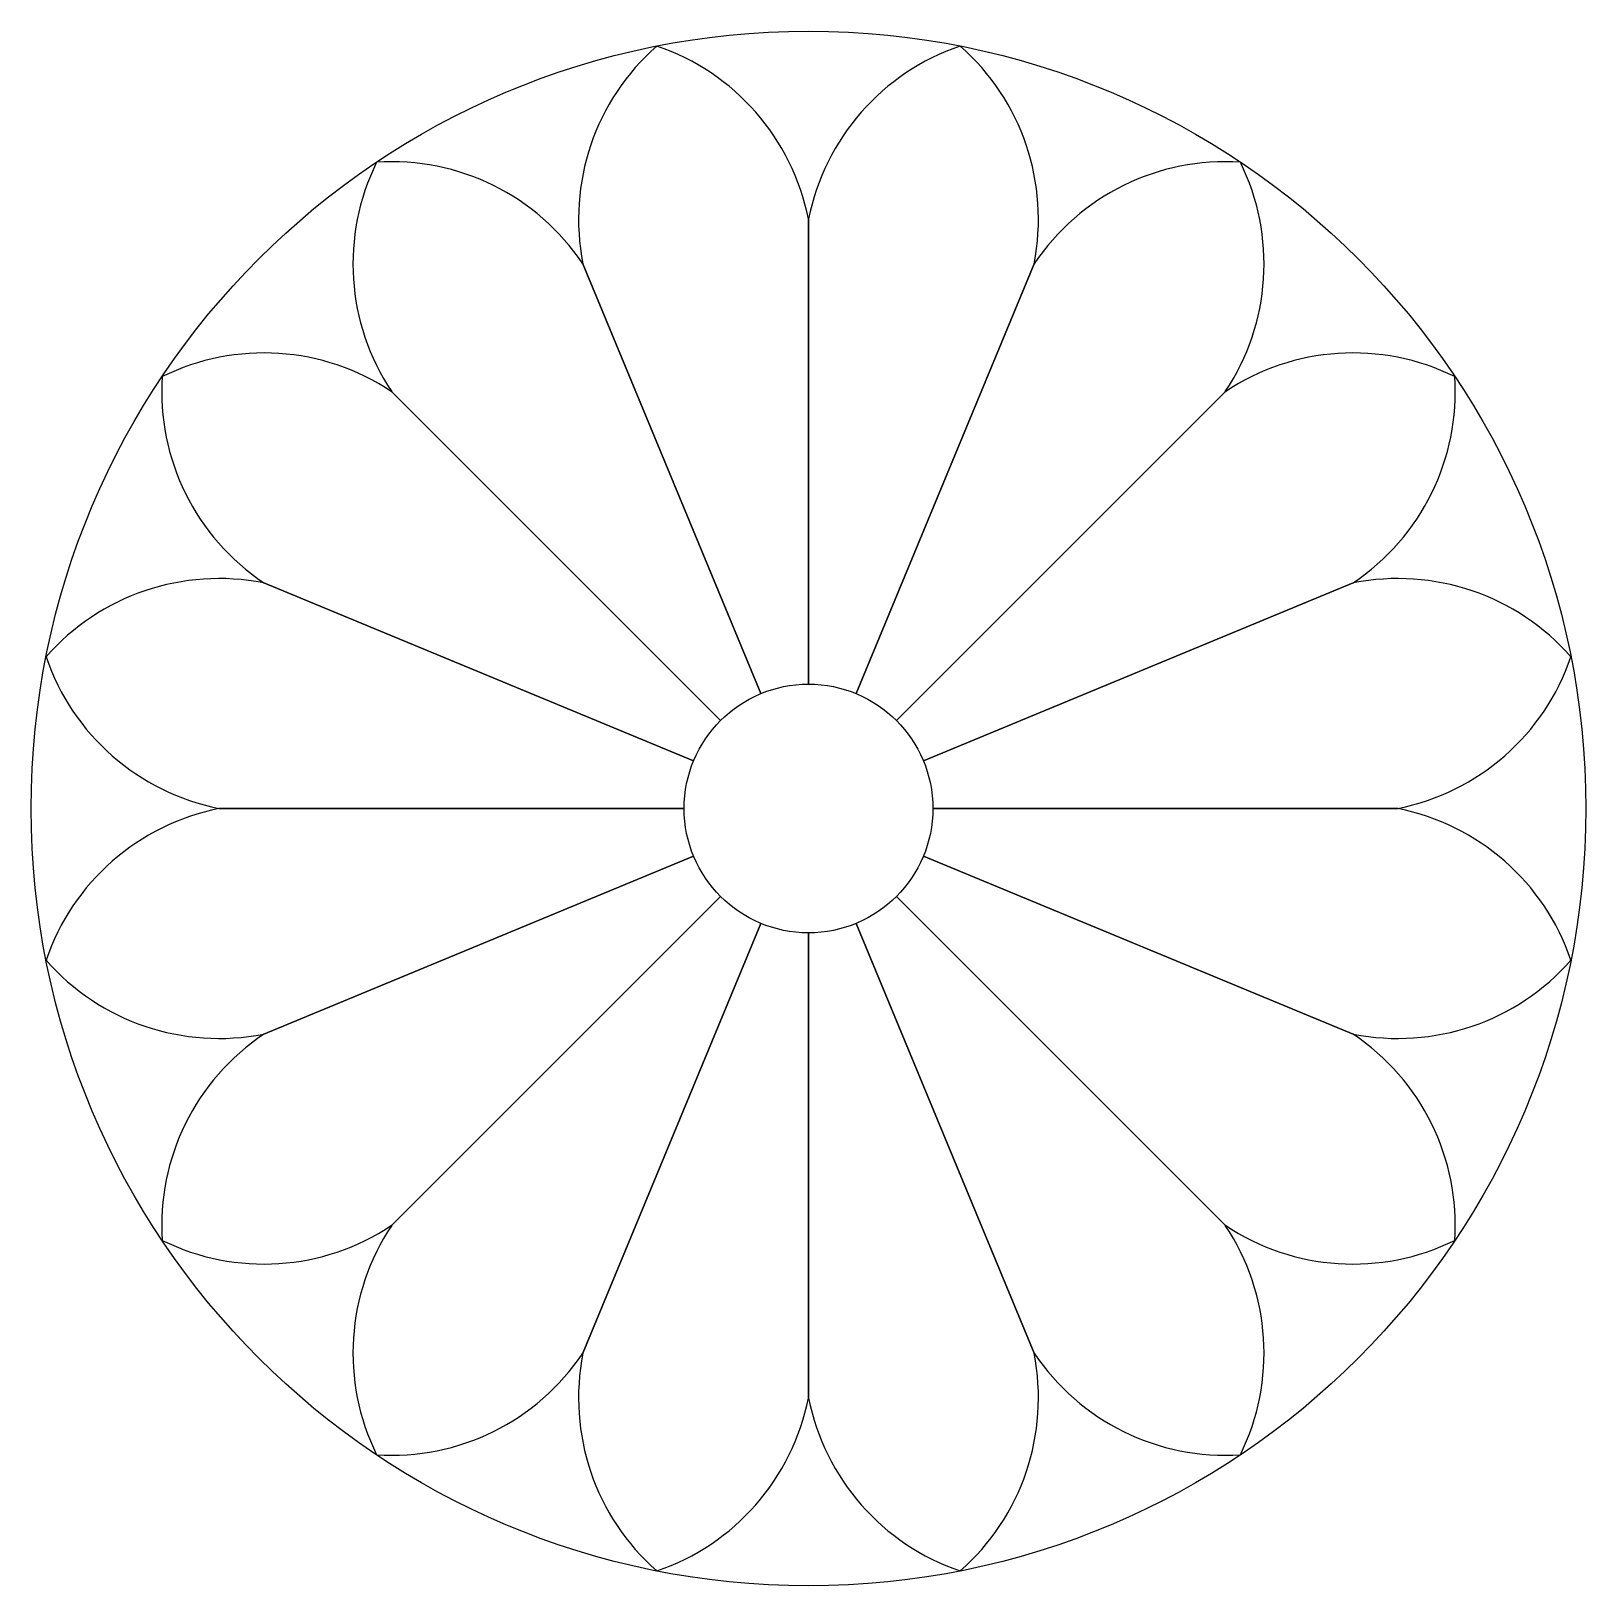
# Model space of a CAD drawing. Extents: x -50 to 50, y -50 to 50.
import ezdxf

# ---------------------------------------------------------------- set-up
doc = ezdxf.new("R2010")
doc.units = 0
doc.layers.add('MODELSKETCH_VISIBLE', color=7, linetype='CONTINUOUS')

msp = doc.modelspace()

# ---------------------------------------------------------------- linework, layer by layer
at = {"layer": 'MODELSKETCH_VISIBLE'}
for p, q in [((0, 8), (0, 37.92)), ((0, 37.92), (0, 8)), ((-3.06, 7.39), (-14.51, 35.03)), ((-14.51, 35.03), (-3.06, 7.39)), ((14.51, 35.03), (3.06, 7.39)), ((3.06, 7.39), (14.51, 35.03)), ((-5.66, 5.66), (-26.81, 26.81)), ((-26.81, 26.81), (-5.66, 5.66)), ((26.81, 26.81), (5.66, 5.66)), ((5.66, 5.66), (26.81, 26.81)), ((-35.03, 14.51), (-7.39, 3.06)), ((-7.39, 3.06), (-35.03, 14.51)), ((35.03, 14.51), (7.39, 3.06)), ((7.39, 3.06), (35.03, 14.51)), ((-8, 0), (-37.92, 0)), ((-37.92, 0), (-8, 0)), ((37.92, 0), (8, 0)), ((8, 0), (37.92, 0)), ((-35.03, -14.51), (-7.39, -3.06)), ((-7.39, -3.06), (-35.03, -14.51)), ((7.39, -3.06), (35.03, -14.51)), ((35.03, -14.51), (7.39, -3.06)), ((-26.81, -26.81), (-5.66, -5.66)), ((-5.66, -5.66), (-26.81, -26.81)), ((5.66, -5.66), (26.81, -26.81)), ((26.81, -26.81), (5.66, -5.66)), ((-3.06, -7.39), (-14.51, -35.03)), ((-14.51, -35.03), (-3.06, -7.39)), ((0, -37.92), (0, -8)), ((0, -8), (0, -37.92)), ((14.51, -35.03), (3.06, -7.39)), ((3.06, -7.39), (14.51, -35.03))]:
    msp.add_line(p, q, dxfattribs=at)
for radius in [50, 8]:
    msp.add_circle((0, 0), radius, dxfattribs=at)
for centre, start, end in [((0, 37.92), 131.25, 191.25), ((-14.51, 35.03), 11.25, 71.25), ((14.51, 35.03), 108.75, 168.75), ((0, 37.92), 348.75, 48.75), ((-14.51, 35.03), 153.75, 213.75), ((-26.81, 26.81), 33.75, 93.75), ((26.81, 26.81), 86.25, 146.25), ((14.51, 35.03), 326.25, 26.25), ((-35.03, 14.51), 56.25, 116.25), ((35.03, 14.51), 63.75, 123.75), ((-26.81, 26.81), 176.25, 236.25), ((26.81, 26.81), 303.75, 3.75), ((-37.92, 0), 78.75, 138.75), ((37.92, 0), 41.25, 101.25), ((-35.03, 14.51), 198.75, 258.75), ((35.03, 14.51), 281.25, 341.25), ((-35.03, -14.51), 101.25, 161.25), ((35.03, -14.51), 18.75, 78.75), ((-37.92, 0), 221.25, 281.25), ((37.92, 0), 258.75, 318.75), ((-26.81, -26.81), 123.75, 183.75), ((26.81, -26.81), 356.25, 56.25), ((-35.03, -14.51), 243.75, 303.75), ((-14.51, -35.03), 146.25, 206.25), ((14.51, -35.03), 333.75, 33.75), ((35.03, -14.51), 236.25, 296.25), ((-26.81, -26.81), 266.25, 326.25), ((0, -37.92), 168.75, 228.75), ((0, -37.92), 311.25, 11.25), ((26.81, -26.81), 213.75, 273.75), ((-14.51, -35.03), 288.75, 348.75), ((14.51, -35.03), 191.25, 251.25)]:
    msp.add_arc(centre, 14.79, start, end, dxfattribs=at)

doc.saveas('drawing.dxf')
